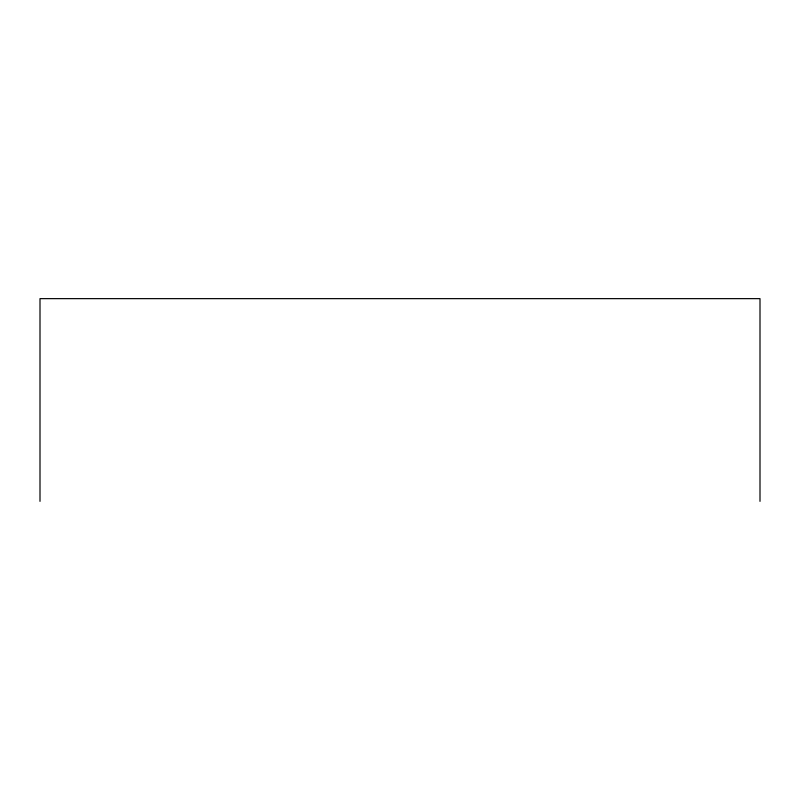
<?xml version="1.0" encoding="UTF-8"?>
<svg xmlns="http://www.w3.org/2000/svg" width="800" height="800" viewBox="0 0 800 800"><rect width="100%" height="100%" fill="white"/><g stroke="black" fill="none" stroke-linecap="round" stroke-linejoin="round"><path stroke-width="1.2" d="M760 501.36L760 298.64L40 298.64L40 501.36"/></g></svg>
